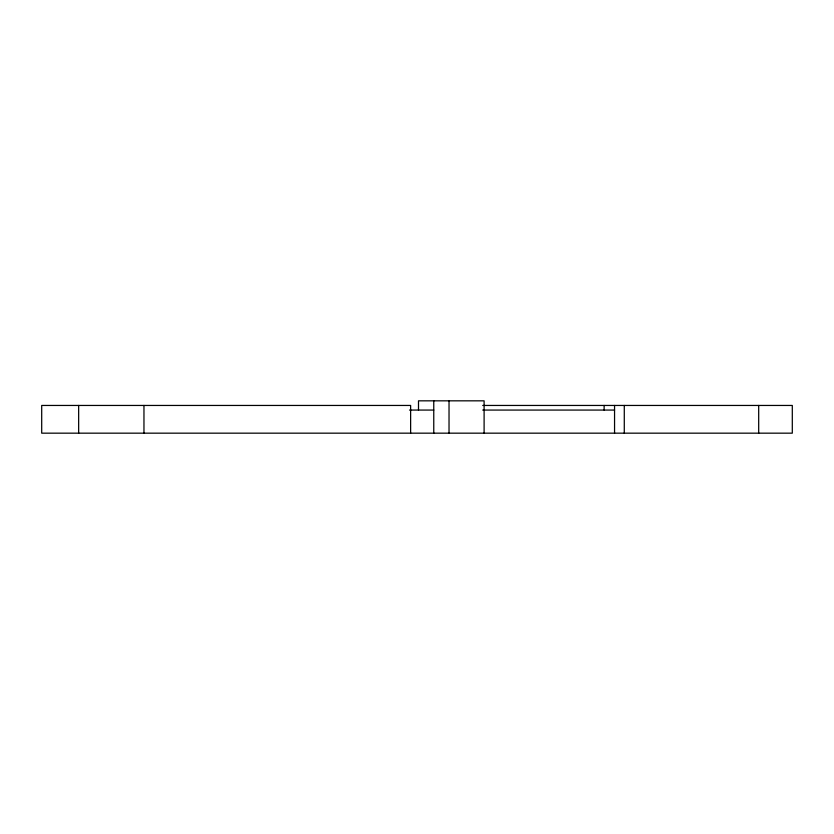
<?xml version="1.0" encoding="UTF-8"?>
<svg xmlns="http://www.w3.org/2000/svg" width="834" height="834" viewBox="0 0 834 834"><rect width="100%" height="100%" fill="white"/><g stroke="black" fill="none" stroke-linecap="round" stroke-linejoin="round"><path stroke-width="1.25" d="M482.719 405.449L792.3 405.449L792.3 433.169L41.7 433.169L41.7 405.449L410.63 405.449L410.63 433.169M409.504 410.067L433.763 410.067M482.719 410.067L614.554 410.067M758.69 405.449L758.69 433.169M624.28 405.449L624.28 433.169M614.554 405.449L614.554 433.169M604.129 405.449L604.129 410.067M484.106 433.169L484.106 400.831L418.501 400.831L418.501 410.067M449.026 400.831L449.026 433.169M433.763 400.831L433.763 433.169M143.959 405.449L143.959 433.169M78.657 405.449L78.657 433.169"/></g></svg>
